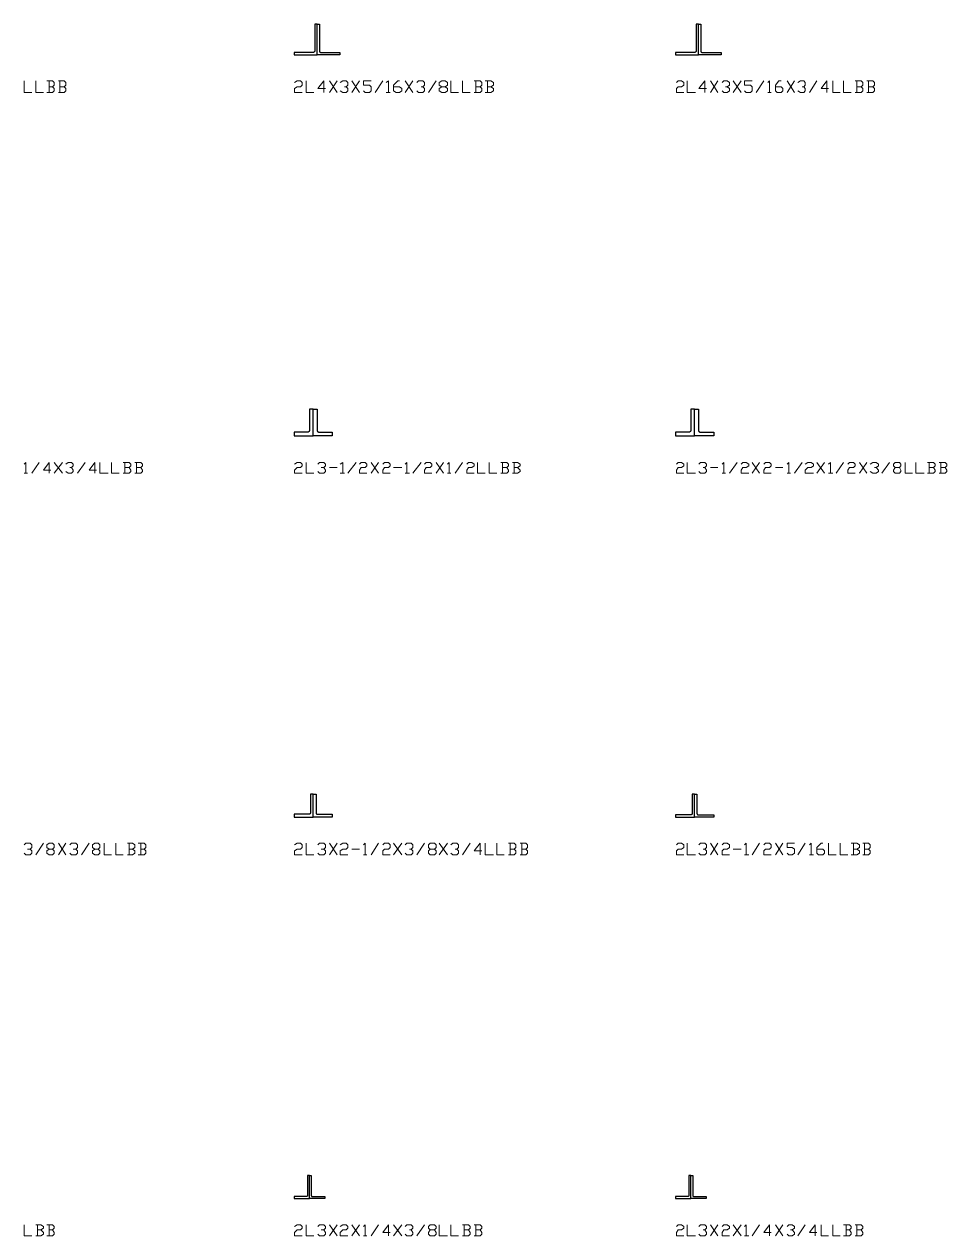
# Model space of a CAD drawing. Header units: inches. Extents: x 0 to 985, y -1555 to 12.
# Drawn here: x 364.6 to 485.6, y -954.9 to -796 of the extents above; entities that cross this region are included whole.
import ezdxf

# ---------------------------------------------------------------- set-up
doc = ezdxf.new("R2010")
doc.units = ezdxf.units.IN
doc.header["$MEASUREMENT"] = 0
doc.layers.add('AISC_STEEL', color=7, linetype='Continuous')

msp = doc.modelspace()

# ---------------------------------------------------------------- linework, layer by layer
at = {"color": 3, "lineweight": 0}
for points in [[(364.61, -803.43), (364.61, -804.96), (365.6, -804.96)], [(366.14, -803.43), (366.14, -804.96), (367.12, -804.96)], [(368.32, -804.19), (368.54, -803.98), (368.54, -803.65), (368.32, -803.43), (367.56, -803.43)], [(367.89, -803.43), (367.89, -804.96)], [(369.85, -804.19), (370.07, -803.98), (370.07, -803.65), (369.85, -803.43), (369.09, -803.43)], [(369.3, -803.43), (369.3, -804.96)], [(400.06, -803.65), (400.38, -803.43), (400.82, -803.43), (401.04, -803.65), (401.04, -803.98), (400.82, -804.19), (400.38, -804.19), (400.06, -804.41), (400.06, -804.96), (401.04, -804.96)], [(401.58, -803.43), (401.58, -804.96), (402.56, -804.96)], [(404.09, -804.41), (403.11, -804.41), (403.87, -803.43), (403.87, -804.96)], [(404.64, -804.96), (405.62, -803.43)], [(404.64, -803.43), (405.62, -804.96)], [(406.05, -803.65), (406.38, -803.43), (406.82, -803.43), (407.04, -803.65), (407.04, -803.98), (406.82, -804.19), (406.6, -804.19)], [(407.58, -804.96), (408.56, -803.43)], [(407.58, -803.43), (408.56, -804.96)], [(409.11, -804.74), (409.33, -804.96), (409.87, -804.96), (410.09, -804.74), (410.09, -804.19), (409.87, -803.98), (409.11, -803.98), (409.11, -803.43), (410.09, -803.43)], [(410.63, -804.96), (411.62, -803.43)], [(412.05, -803.65), (412.38, -803.43), (412.38, -804.96)], [(413.03, -804.19), (413.8, -804.19), (414.12, -804.41), (414.12, -804.74), (413.8, -804.96), (413.36, -804.96), (413.03, -804.74), (413.03, -803.98), (413.58, -803.43), (413.8, -803.43)], [(414.56, -804.96), (415.54, -803.43)], [(414.56, -803.43), (415.54, -804.96)], [(416.09, -803.65), (416.3, -803.43), (416.85, -803.43), (417.07, -803.65), (417.07, -803.98), (416.85, -804.19), (416.63, -804.19)], [(417.61, -804.96), (418.6, -803.43)], [(419.79, -804.19), (420.12, -804.41), (420.12, -804.74), (419.79, -804.96), (419.36, -804.96), (419.03, -804.74), (419.03, -804.41), (419.36, -804.19), (419.79, -804.19), (420.12, -803.98), (420.12, -803.65), (419.79, -803.43), (419.36, -803.43), (419.03, -803.65), (419.03, -803.98), (419.36, -804.19)], [(420.56, -803.43), (420.56, -804.96), (421.54, -804.96)], [(422.08, -803.43), (422.08, -804.96), (423.07, -804.96)], [(424.37, -804.19), (424.59, -803.98), (424.59, -803.65), (424.37, -803.43), (423.61, -803.43)], [(423.83, -803.43), (423.83, -804.96)], [(425.79, -804.19), (426.12, -803.98), (426.12, -803.65), (425.79, -803.43), (425.03, -803.43)], [(425.36, -803.43), (425.36, -804.96)], [(450.11, -803.65), (450.33, -803.43), (450.77, -803.43), (451.09, -803.65), (451.09, -803.98), (450.77, -804.19), (450.33, -804.19), (450.11, -804.41), (450.11, -804.96), (451.09, -804.96)], [(451.53, -803.43), (451.53, -804.96), (452.62, -804.96)], [(454.04, -804.41), (453.06, -804.41), (453.82, -803.43), (453.82, -804.96)], [(454.58, -804.96), (455.56, -803.43)], [(454.58, -803.43), (455.56, -804.96)], [(456.11, -803.65), (456.33, -803.43), (456.76, -803.43), (457.09, -803.65), (457.09, -803.98), (456.76, -804.19), (456.54, -804.19)], [(457.53, -804.96), (458.62, -803.43)], [(457.53, -803.43), (458.62, -804.96)], [(459.05, -804.74), (459.27, -804.96), (459.82, -804.96), (460.03, -804.74), (460.03, -804.19), (459.82, -803.98), (459.05, -803.98), (459.05, -803.43), (460.03, -803.43)], [(460.58, -804.96), (461.56, -803.43)], [(462.11, -803.65), (462.32, -803.43), (462.32, -804.96)], [(463.09, -804.19), (463.85, -804.19), (464.07, -804.41), (464.07, -804.74), (463.85, -804.96), (463.31, -804.96), (463.09, -804.74), (463.09, -803.98), (463.52, -803.43), (463.85, -803.43)], [(464.61, -804.96), (465.6, -803.43)], [(464.61, -803.43), (465.6, -804.96)], [(466.03, -803.65), (466.36, -803.43), (466.8, -803.43), (467.01, -803.65), (467.01, -803.98), (466.8, -804.19), (466.58, -804.19)], [(467.56, -804.96), (468.54, -803.43)], [(470.07, -804.41), (469.09, -804.41), (469.85, -803.43), (469.85, -804.96)], [(470.61, -803.43), (470.61, -804.96), (471.59, -804.96)], [(472.03, -803.43), (472.03, -804.96), (473.01, -804.96)], [(474.32, -804.19), (474.54, -803.98), (474.54, -803.65), (474.32, -803.43), (473.56, -803.43)], [(473.78, -803.43), (473.78, -804.96)], [(475.85, -804.19), (476.07, -803.98), (476.07, -803.65), (475.85, -803.43), (475.08, -803.43)], [(475.3, -803.43), (475.3, -804.96)], [(367.56, -804.96), (368.32, -804.96), (368.54, -804.74), (368.54, -804.41), (368.32, -804.19), (367.89, -804.19)], [(369.09, -804.96), (369.85, -804.96), (370.07, -804.74), (370.07, -804.41), (369.85, -804.19), (369.3, -804.19)], [(406.82, -804.19), (407.04, -804.41), (407.04, -804.74), (406.82, -804.96), (406.38, -804.96), (406.05, -804.74)], [(412.05, -804.96), (412.6, -804.96)], [(416.85, -804.19), (417.07, -804.41), (417.07, -804.74), (416.85, -804.96), (416.3, -804.96), (416.09, -804.74)], [(423.61, -804.96), (424.37, -804.96), (424.59, -804.74), (424.59, -804.41), (424.37, -804.19), (423.83, -804.19)], [(425.03, -804.96), (425.79, -804.96), (426.12, -804.74), (426.12, -804.41), (425.79, -804.19), (425.36, -804.19)], [(456.76, -804.19), (457.09, -804.41), (457.09, -804.74), (456.76, -804.96), (456.33, -804.96), (456.11, -804.74)], [(462.11, -804.96), (462.54, -804.96)], [(466.8, -804.19), (467.01, -804.41), (467.01, -804.74), (466.8, -804.96), (466.36, -804.96), (466.03, -804.74)], [(473.56, -804.96), (474.32, -804.96), (474.54, -804.74), (474.54, -804.41), (474.32, -804.19), (473.78, -804.19)], [(475.08, -804.96), (475.85, -804.96), (476.07, -804.74), (476.07, -804.41), (475.85, -804.19), (475.3, -804.19)], [(364.61, -853.7), (364.83, -853.48), (364.83, -854.9)], [(365.6, -854.9), (366.58, -853.48)], [(368.1, -854.47), (367.12, -854.47), (367.89, -853.48), (367.89, -854.9)], [(368.54, -854.9), (369.63, -853.48)], [(368.54, -853.48), (369.63, -854.9)], [(370.07, -853.7), (370.39, -853.48), (370.83, -853.48), (371.05, -853.7), (371.05, -853.92), (370.83, -854.14), (370.61, -854.14)], [(370.83, -854.14), (371.05, -854.47), (371.05, -854.68), (370.83, -854.9), (370.39, -854.9), (370.07, -854.68)], [(371.59, -854.9), (372.58, -853.48)], [(374.1, -854.47), (373.12, -854.47), (373.88, -853.48), (373.88, -854.9)], [(374.54, -853.48), (374.54, -854.9), (375.63, -854.9)], [(376.07, -853.48), (376.07, -854.9), (377.05, -854.9)], [(378.36, -854.14), (378.57, -853.92), (378.57, -853.7), (378.36, -853.48), (377.59, -853.48)], [(377.59, -854.9), (378.36, -854.9), (378.57, -854.68), (378.57, -854.47), (378.36, -854.14), (377.81, -854.14)], [(377.81, -853.48), (377.81, -854.9)], [(379.88, -854.14), (380.1, -853.92), (380.1, -853.7), (379.88, -853.48), (379.12, -853.48)], [(379.12, -854.9), (379.88, -854.9), (380.1, -854.68), (380.1, -854.47), (379.88, -854.14), (379.34, -854.14)], [(379.34, -853.48), (379.34, -854.9)], [(400.06, -853.7), (400.38, -853.48), (400.82, -853.48), (401.04, -853.7), (401.04, -853.92), (400.82, -854.14), (400.38, -854.14), (400.06, -854.47), (400.06, -854.9), (401.04, -854.9)], [(401.58, -853.48), (401.58, -854.9), (402.56, -854.9)], [(403.11, -853.7), (403.33, -853.48), (403.87, -853.48), (404.09, -853.7), (404.09, -853.92), (403.87, -854.14), (403.55, -854.14)], [(403.87, -854.14), (404.09, -854.47), (404.09, -854.68), (403.87, -854.9), (403.33, -854.9), (403.11, -854.68)], [(404.64, -854.14), (405.62, -854.14)], [(406.05, -853.7), (406.38, -853.48), (406.38, -854.9)], [(407.04, -854.9), (408.13, -853.48)], [(408.56, -853.7), (408.78, -853.48), (409.33, -853.48), (409.54, -853.7), (409.54, -853.92), (409.33, -854.14), (408.78, -854.14), (408.56, -854.47), (408.56, -854.9), (409.54, -854.9)], [(410.09, -854.9), (411.07, -853.48)], [(410.09, -853.48), (411.07, -854.9)], [(411.62, -853.7), (411.83, -853.48), (412.38, -853.48), (412.6, -853.7), (412.6, -853.92), (412.38, -854.14), (411.83, -854.14), (411.62, -854.47), (411.62, -854.9), (412.6, -854.9)], [(413.03, -854.14), (414.12, -854.14)], [(414.56, -853.7), (414.78, -853.48), (414.78, -854.9)], [(415.54, -854.9), (416.63, -853.48)], [(417.07, -853.7), (417.29, -853.48), (417.83, -853.48), (418.05, -853.7), (418.05, -853.92), (417.83, -854.14), (417.29, -854.14), (417.07, -854.47), (417.07, -854.9), (418.05, -854.9)], [(418.6, -854.9), (419.58, -853.48)], [(418.6, -853.48), (419.58, -854.9)], [(420.12, -853.7), (420.34, -853.48), (420.34, -854.9)], [(421.1, -854.9), (422.08, -853.48)], [(422.63, -853.7), (422.85, -853.48), (423.28, -853.48), (423.61, -853.7), (423.61, -853.92), (423.28, -854.14), (422.85, -854.14), (422.63, -854.47), (422.63, -854.9), (423.61, -854.9)], [(424.05, -853.48), (424.05, -854.9), (425.03, -854.9)], [(425.57, -853.48), (425.57, -854.9), (426.56, -854.9)], [(427.86, -854.14), (428.08, -853.92), (428.08, -853.7), (427.86, -853.48), (427.1, -853.48)], [(427.1, -854.9), (427.86, -854.9), (428.08, -854.68), (428.08, -854.47), (427.86, -854.14), (427.32, -854.14)], [(427.32, -853.48), (427.32, -854.9)], [(429.28, -854.14), (429.61, -853.92), (429.61, -853.7), (429.28, -853.48), (428.63, -853.48)], [(428.63, -854.9), (429.28, -854.9), (429.61, -854.68), (429.61, -854.47), (429.28, -854.14), (428.85, -854.14)], [(428.85, -853.48), (428.85, -854.9)], [(450.11, -853.7), (450.33, -853.48), (450.77, -853.48), (451.09, -853.7), (451.09, -853.92), (450.77, -854.14), (450.33, -854.14), (450.11, -854.47), (450.11, -854.9), (451.09, -854.9)], [(451.53, -853.48), (451.53, -854.9), (452.62, -854.9)], [(453.06, -853.7), (453.27, -853.48), (453.82, -853.48), (454.04, -853.7), (454.04, -853.92), (453.82, -854.14), (453.6, -854.14)], [(453.82, -854.14), (454.04, -854.47), (454.04, -854.68), (453.82, -854.9), (453.27, -854.9), (453.06, -854.68)], [(454.58, -854.14), (455.56, -854.14)], [(456.11, -853.7), (456.33, -853.48), (456.33, -854.9)], [(457.09, -854.9), (458.07, -853.48)], [(458.62, -853.7), (458.84, -853.48), (459.27, -853.48), (459.6, -853.7), (459.6, -853.92), (459.27, -854.14), (458.84, -854.14), (458.62, -854.47), (458.62, -854.9), (459.6, -854.9)], [(460.03, -854.9), (461.02, -853.48)], [(460.03, -853.48), (461.02, -854.9)], [(461.56, -853.7), (461.78, -853.48), (462.32, -853.48), (462.54, -853.7), (462.54, -853.92), (462.32, -854.14), (461.78, -854.14), (461.56, -854.47), (461.56, -854.9), (462.54, -854.9)], [(463.09, -854.14), (464.07, -854.14)], [(464.61, -853.7), (464.83, -853.48), (464.83, -854.9)], [(465.6, -854.9), (466.58, -853.48)], [(467.01, -853.7), (467.34, -853.48), (467.78, -853.48), (468.1, -853.7), (468.1, -853.92), (467.78, -854.14), (467.34, -854.14), (467.01, -854.47), (467.01, -854.9), (468.1, -854.9)], [(468.54, -854.9), (469.52, -853.48)], [(468.54, -853.48), (469.52, -854.9)], [(470.07, -853.7), (470.29, -853.48), (470.29, -854.9)], [(471.05, -854.9), (472.03, -853.48)], [(472.58, -853.7), (472.79, -853.48), (473.34, -853.48), (473.56, -853.7), (473.56, -853.92), (473.34, -854.14), (472.79, -854.14), (472.58, -854.47), (472.58, -854.9), (473.56, -854.9)], [(474.1, -854.9), (475.08, -853.48)], [(474.1, -853.48), (475.08, -854.9)], [(475.52, -853.7), (475.85, -853.48), (476.28, -853.48), (476.61, -853.7), (476.61, -853.92), (476.28, -854.14), (476.07, -854.14)], [(476.28, -854.14), (476.61, -854.47), (476.61, -854.68), (476.28, -854.9), (475.85, -854.9), (475.52, -854.68)], [(477.05, -854.9), (478.03, -853.48)], [(479.34, -854.14), (479.55, -854.47), (479.55, -854.68), (479.34, -854.9), (478.79, -854.9), (478.57, -854.68), (478.57, -854.47), (478.79, -854.14), (479.34, -854.14), (479.55, -853.92), (479.55, -853.7), (479.34, -853.48), (478.79, -853.48), (478.57, -853.7), (478.57, -853.92), (478.79, -854.14)], [(480.1, -853.48), (480.1, -854.9), (481.08, -854.9)], [(481.52, -853.48), (481.52, -854.9), (482.61, -854.9)], [(483.81, -854.14), (484.03, -853.92), (484.03, -853.7), (483.81, -853.48), (483.04, -853.48)], [(483.04, -854.9), (483.81, -854.9), (484.03, -854.68), (484.03, -854.47), (483.81, -854.14), (483.26, -854.14)], [(483.26, -853.48), (483.26, -854.9)], [(485.33, -854.14), (485.55, -853.92), (485.55, -853.7), (485.33, -853.48), (484.57, -853.48)], [(484.57, -854.9), (485.33, -854.9), (485.55, -854.68), (485.55, -854.47), (485.33, -854.14), (484.79, -854.14)], [(484.79, -853.48), (484.79, -854.9)], [(364.61, -854.9), (365.05, -854.9)], [(406.05, -854.9), (406.6, -854.9)], [(414.56, -854.9), (415.11, -854.9)], [(420.12, -854.9), (420.56, -854.9)], [(456.11, -854.9), (456.54, -854.9)], [(464.61, -854.9), (465.05, -854.9)], [(470.07, -854.9), (470.61, -854.9)], [(364.61, -903.65), (364.83, -903.43), (365.38, -903.43), (365.6, -903.65), (365.6, -903.98), (365.38, -904.19), (365.05, -904.19)], [(366.14, -904.96), (367.12, -903.43)], [(368.32, -904.19), (368.54, -904.41), (368.54, -904.74), (368.32, -904.96), (367.89, -904.96), (367.56, -904.74), (367.56, -904.41), (367.89, -904.19), (368.32, -904.19), (368.54, -903.98), (368.54, -903.65), (368.32, -903.43), (367.89, -903.43), (367.56, -903.65), (367.56, -903.98), (367.89, -904.19)], [(369.09, -904.96), (370.07, -903.43)], [(369.09, -903.43), (370.07, -904.96)], [(370.61, -903.65), (370.83, -903.43), (371.38, -903.43), (371.59, -903.65), (371.59, -903.98), (371.38, -904.19), (371.05, -904.19)], [(372.14, -904.96), (373.12, -903.43)], [(374.32, -904.19), (374.54, -904.41), (374.54, -904.74), (374.32, -904.96), (373.88, -904.96), (373.56, -904.74), (373.56, -904.41), (373.88, -904.19), (374.32, -904.19), (374.54, -903.98), (374.54, -903.65), (374.32, -903.43), (373.88, -903.43), (373.56, -903.65), (373.56, -903.98), (373.88, -904.19)], [(375.08, -903.43), (375.08, -904.96), (376.07, -904.96)], [(376.61, -903.43), (376.61, -904.96), (377.59, -904.96)], [(378.79, -904.19), (379.12, -903.98), (379.12, -903.65), (378.79, -903.43), (378.14, -903.43)], [(378.36, -903.43), (378.36, -904.96)], [(380.32, -904.19), (380.54, -903.98), (380.54, -903.65), (380.32, -903.43), (379.55, -903.43)], [(379.88, -903.43), (379.88, -904.96)], [(400.06, -903.65), (400.38, -903.43), (400.82, -903.43), (401.04, -903.65), (401.04, -903.98), (400.82, -904.19), (400.38, -904.19), (400.06, -904.41), (400.06, -904.96), (401.04, -904.96)], [(401.58, -903.43), (401.58, -904.96), (402.56, -904.96)], [(403.11, -903.65), (403.33, -903.43), (403.87, -903.43), (404.09, -903.65), (404.09, -903.98), (403.87, -904.19), (403.55, -904.19)], [(404.64, -904.96), (405.62, -903.43)], [(404.64, -903.43), (405.62, -904.96)], [(406.05, -903.65), (406.38, -903.43), (406.82, -903.43), (407.04, -903.65), (407.04, -903.98), (406.82, -904.19), (406.38, -904.19), (406.05, -904.41), (406.05, -904.96), (407.04, -904.96)], [(409.11, -903.65), (409.33, -903.43), (409.33, -904.96)], [(410.09, -904.96), (411.07, -903.43)], [(411.62, -903.65), (411.83, -903.43), (412.38, -903.43), (412.6, -903.65), (412.6, -903.98), (412.38, -904.19), (411.83, -904.19), (411.62, -904.41), (411.62, -904.96), (412.6, -904.96)], [(413.03, -904.96), (414.12, -903.43)], [(413.03, -903.43), (414.12, -904.96)], [(414.56, -903.65), (414.78, -903.43), (415.32, -903.43), (415.54, -903.65), (415.54, -903.98), (415.32, -904.19), (415.11, -904.19)], [(416.09, -904.96), (417.07, -903.43)], [(418.38, -904.19), (418.6, -904.41), (418.6, -904.74), (418.38, -904.96), (417.83, -904.96), (417.61, -904.74), (417.61, -904.41), (417.83, -904.19), (418.38, -904.19), (418.6, -903.98), (418.6, -903.65), (418.38, -903.43), (417.83, -903.43), (417.61, -903.65), (417.61, -903.98), (417.83, -904.19)], [(419.03, -904.96), (420.12, -903.43)], [(419.03, -903.43), (420.12, -904.96)], [(420.56, -903.65), (420.78, -903.43), (421.32, -903.43), (421.54, -903.65), (421.54, -903.98), (421.32, -904.19), (421.1, -904.19)], [(422.08, -904.96), (423.07, -903.43)], [(424.59, -904.41), (423.61, -904.41), (424.37, -903.43), (424.37, -904.96)], [(425.03, -903.43), (425.03, -904.96), (426.12, -904.96)], [(426.56, -903.43), (426.56, -904.96), (427.54, -904.96)], [(428.85, -904.19), (429.06, -903.98), (429.06, -903.65), (428.85, -903.43), (428.08, -903.43)], [(428.3, -903.43), (428.3, -904.96)], [(430.37, -904.19), (430.59, -903.98), (430.59, -903.65), (430.37, -903.43), (429.61, -903.43)], [(429.83, -903.43), (429.83, -904.96)], [(450.11, -903.65), (450.33, -903.43), (450.77, -903.43), (451.09, -903.65), (451.09, -903.98), (450.77, -904.19), (450.33, -904.19), (450.11, -904.41), (450.11, -904.96), (451.09, -904.96)], [(451.53, -903.43), (451.53, -904.96), (452.62, -904.96)], [(453.06, -903.65), (453.27, -903.43), (453.82, -903.43), (454.04, -903.65), (454.04, -903.98), (453.82, -904.19), (453.6, -904.19)], [(454.58, -904.96), (455.56, -903.43)], [(454.58, -903.43), (455.56, -904.96)], [(456.11, -903.65), (456.33, -903.43), (456.76, -903.43), (457.09, -903.65), (457.09, -903.98), (456.76, -904.19), (456.33, -904.19), (456.11, -904.41), (456.11, -904.96), (457.09, -904.96)], [(459.05, -903.65), (459.27, -903.43), (459.27, -904.96)], [(460.03, -904.96), (461.02, -903.43)], [(461.56, -903.65), (461.78, -903.43), (462.32, -903.43), (462.54, -903.65), (462.54, -903.98), (462.32, -904.19), (461.78, -904.19), (461.56, -904.41), (461.56, -904.96), (462.54, -904.96)], [(463.09, -904.96), (464.07, -903.43)], [(463.09, -903.43), (464.07, -904.96)], [(464.61, -904.74), (464.83, -904.96), (465.27, -904.96), (465.6, -904.74), (465.6, -904.19), (465.27, -903.98), (464.61, -903.98), (464.61, -903.43), (465.6, -903.43)], [(466.03, -904.96), (467.01, -903.43)], [(467.56, -903.65), (467.78, -903.43), (467.78, -904.96)], [(468.54, -904.19), (469.3, -904.19), (469.52, -904.41), (469.52, -904.74), (469.3, -904.96), (468.76, -904.96), (468.54, -904.74), (468.54, -903.98), (469.09, -903.43), (469.3, -903.43)], [(470.07, -903.43), (470.07, -904.96), (471.05, -904.96)], [(471.59, -903.43), (471.59, -904.96), (472.58, -904.96)], [(473.78, -904.19), (474.1, -903.98), (474.1, -903.65), (473.78, -903.43), (473.01, -903.43)], [(473.34, -903.43), (473.34, -904.96)], [(475.3, -904.19), (475.52, -903.98), (475.52, -903.65), (475.3, -903.43), (474.54, -903.43)], [(474.76, -903.43), (474.76, -904.96)], [(365.38, -904.19), (365.6, -904.41), (365.6, -904.74), (365.38, -904.96), (364.83, -904.96), (364.61, -904.74)], [(371.38, -904.19), (371.59, -904.41), (371.59, -904.74), (371.38, -904.96), (370.83, -904.96), (370.61, -904.74)], [(378.14, -904.96), (378.79, -904.96), (379.12, -904.74), (379.12, -904.41), (378.79, -904.19), (378.36, -904.19)], [(379.55, -904.96), (380.32, -904.96), (380.54, -904.74), (380.54, -904.41), (380.32, -904.19), (379.88, -904.19)], [(403.87, -904.19), (404.09, -904.41), (404.09, -904.74), (403.87, -904.96), (403.33, -904.96), (403.11, -904.74)], [(407.58, -904.19), (408.56, -904.19)], [(409.11, -904.96), (409.54, -904.96)], [(415.32, -904.19), (415.54, -904.41), (415.54, -904.74), (415.32, -904.96), (414.78, -904.96), (414.56, -904.74)], [(421.32, -904.19), (421.54, -904.41), (421.54, -904.74), (421.32, -904.96), (420.78, -904.96), (420.56, -904.74)], [(428.08, -904.96), (428.85, -904.96), (429.06, -904.74), (429.06, -904.41), (428.85, -904.19), (428.3, -904.19)], [(429.61, -904.96), (430.37, -904.96), (430.59, -904.74), (430.59, -904.41), (430.37, -904.19), (429.83, -904.19)], [(453.82, -904.19), (454.04, -904.41), (454.04, -904.74), (453.82, -904.96), (453.27, -904.96), (453.06, -904.74)], [(457.53, -904.19), (458.62, -904.19)], [(459.05, -904.96), (459.6, -904.96)], [(467.56, -904.96), (468.1, -904.96)], [(473.01, -904.96), (473.78, -904.96), (474.1, -904.74), (474.1, -904.41), (473.78, -904.19), (473.34, -904.19)], [(474.54, -904.96), (475.3, -904.96), (475.52, -904.74), (475.52, -904.41), (475.3, -904.19), (474.76, -904.19)], [(364.61, -953.49), (364.61, -954.9), (365.6, -954.9)], [(366.8, -954.14), (367.12, -953.92), (367.12, -953.7), (366.8, -953.49), (366.14, -953.49)], [(366.14, -954.9), (366.8, -954.9), (367.12, -954.68), (367.12, -954.47), (366.8, -954.14), (366.36, -954.14)], [(366.36, -953.49), (366.36, -954.9)], [(368.32, -954.14), (368.54, -953.92), (368.54, -953.7), (368.32, -953.49), (367.56, -953.49)], [(367.56, -954.9), (368.32, -954.9), (368.54, -954.68), (368.54, -954.47), (368.32, -954.14), (367.89, -954.14)], [(367.89, -953.49), (367.89, -954.9)], [(400.06, -953.7), (400.38, -953.49), (400.82, -953.49), (401.04, -953.7), (401.04, -953.92), (400.82, -954.14), (400.38, -954.14), (400.06, -954.47), (400.06, -954.9), (401.04, -954.9)], [(401.58, -953.49), (401.58, -954.9), (402.56, -954.9)], [(403.11, -953.7), (403.33, -953.49), (403.87, -953.49), (404.09, -953.7), (404.09, -953.92), (403.87, -954.14), (403.55, -954.14)], [(403.87, -954.14), (404.09, -954.47), (404.09, -954.68), (403.87, -954.9), (403.33, -954.9), (403.11, -954.68)], [(404.64, -954.9), (405.62, -953.49)], [(404.64, -953.49), (405.62, -954.9)], [(406.05, -953.7), (406.38, -953.49), (406.82, -953.49), (407.04, -953.7), (407.04, -953.92), (406.82, -954.14), (406.38, -954.14), (406.05, -954.47), (406.05, -954.9), (407.04, -954.9)], [(407.58, -954.9), (408.56, -953.49)], [(407.58, -953.49), (408.56, -954.9)], [(409.11, -953.7), (409.33, -953.49), (409.33, -954.9)], [(409.11, -954.9), (409.54, -954.9)], [(410.09, -954.9), (411.07, -953.49)], [(412.6, -954.47), (411.62, -954.47), (412.38, -953.49), (412.38, -954.9)], [(413.03, -954.9), (414.12, -953.49)], [(413.03, -953.49), (414.12, -954.9)], [(414.56, -953.7), (414.78, -953.49), (415.32, -953.49), (415.54, -953.7), (415.54, -953.92), (415.32, -954.14), (415.11, -954.14)], [(415.32, -954.14), (415.54, -954.47), (415.54, -954.68), (415.32, -954.9), (414.78, -954.9), (414.56, -954.68)], [(416.09, -954.9), (417.07, -953.49)], [(418.38, -954.14), (418.6, -954.47), (418.6, -954.68), (418.38, -954.9), (417.83, -954.9), (417.61, -954.68), (417.61, -954.47), (417.83, -954.14), (418.38, -954.14), (418.6, -953.92), (418.6, -953.7), (418.38, -953.49), (417.83, -953.49), (417.61, -953.7), (417.61, -953.92), (417.83, -954.14)], [(419.03, -953.49), (419.03, -954.9), (420.12, -954.9)], [(420.56, -953.49), (420.56, -954.9), (421.54, -954.9)], [(422.85, -954.14), (423.07, -953.92), (423.07, -953.7), (422.85, -953.49), (422.08, -953.49)], [(422.08, -954.9), (422.85, -954.9), (423.07, -954.68), (423.07, -954.47), (422.85, -954.14), (422.3, -954.14)], [(422.3, -953.49), (422.3, -954.9)], [(424.37, -954.14), (424.59, -953.92), (424.59, -953.7), (424.37, -953.49), (423.61, -953.49)], [(423.61, -954.9), (424.37, -954.9), (424.59, -954.68), (424.59, -954.47), (424.37, -954.14), (423.83, -954.14)], [(423.83, -953.49), (423.83, -954.9)], [(450.11, -953.7), (450.33, -953.49), (450.77, -953.49), (451.09, -953.7), (451.09, -953.92), (450.77, -954.14), (450.33, -954.14), (450.11, -954.47), (450.11, -954.9), (451.09, -954.9)], [(451.53, -953.49), (451.53, -954.9), (452.62, -954.9)], [(453.06, -953.7), (453.27, -953.49), (453.82, -953.49), (454.04, -953.7), (454.04, -953.92), (453.82, -954.14), (453.6, -954.14)], [(453.82, -954.14), (454.04, -954.47), (454.04, -954.68), (453.82, -954.9), (453.27, -954.9), (453.06, -954.68)], [(454.58, -954.9), (455.56, -953.49)], [(454.58, -953.49), (455.56, -954.9)], [(456.11, -953.7), (456.33, -953.49), (456.76, -953.49), (457.09, -953.7), (457.09, -953.92), (456.76, -954.14), (456.33, -954.14), (456.11, -954.47), (456.11, -954.9), (457.09, -954.9)], [(457.53, -954.9), (458.62, -953.49)], [(457.53, -953.49), (458.62, -954.9)], [(459.05, -953.7), (459.27, -953.49), (459.27, -954.9)], [(459.05, -954.9), (459.6, -954.9)], [(460.03, -954.9), (461.02, -953.49)], [(462.54, -954.47), (461.56, -954.47), (462.32, -953.49), (462.32, -954.9)], [(463.09, -954.9), (464.07, -953.49)], [(463.09, -953.49), (464.07, -954.9)], [(464.61, -953.7), (464.83, -953.49), (465.27, -953.49), (465.6, -953.7), (465.6, -953.92), (465.27, -954.14), (465.05, -954.14)], [(465.27, -954.14), (465.6, -954.47), (465.6, -954.68), (465.27, -954.9), (464.83, -954.9), (464.61, -954.68)], [(466.03, -954.9), (467.01, -953.49)], [(468.54, -954.47), (467.56, -954.47), (468.32, -953.49), (468.32, -954.9)], [(469.09, -953.49), (469.09, -954.9), (470.07, -954.9)], [(470.61, -953.49), (470.61, -954.9), (471.59, -954.9)], [(472.79, -954.14), (473.01, -953.92), (473.01, -953.7), (472.79, -953.49), (472.03, -953.49)], [(472.03, -954.9), (472.79, -954.9), (473.01, -954.68), (473.01, -954.47), (472.79, -954.14), (472.36, -954.14)], [(472.36, -953.49), (472.36, -954.9)], [(474.32, -954.14), (474.54, -953.92), (474.54, -953.7), (474.32, -953.49), (473.56, -953.49)], [(473.56, -954.9), (474.32, -954.9), (474.54, -954.68), (474.54, -954.47), (474.32, -954.14), (473.78, -954.14)], [(473.78, -953.49), (473.78, -954.9)]]:
    msp.add_lwpolyline(points, dxfattribs=at)
at = {"layer": 'AISC_STEEL'}
for points in [[(400, -800), (403, -800), (403, -796), (402.69, -796), (402.69, -799.53), (402.69, -799.55), (402.68, -799.57), (402.68, -799.59), (402.67, -799.61), (402.65, -799.63), (402.64, -799.64), (402.63, -799.65), (402.61, -799.67), (402.59, -799.68), (402.57, -799.68), (402.55, -799.69), (402.53, -799.69), (400, -799.69)], [(406, -800), (403, -800), (403, -796), (403.31, -796), (403.31, -799.53), (403.31, -799.55), (403.32, -799.57), (403.32, -799.59), (403.33, -799.61), (403.35, -799.63), (403.36, -799.64), (403.37, -799.65), (403.39, -799.67), (403.41, -799.68), (403.43, -799.68), (403.45, -799.69), (403.47, -799.69), (406, -799.69)], [(450, -800), (453, -800), (453, -796), (452.69, -796), (452.69, -799.53), (452.69, -799.55), (452.68, -799.57), (452.68, -799.59), (452.67, -799.61), (452.65, -799.63), (452.64, -799.64), (452.63, -799.65), (452.61, -799.67), (452.59, -799.68), (452.57, -799.68), (452.55, -799.69), (452.53, -799.69), (450, -799.69)], [(456, -800), (453, -800), (453, -796), (453.31, -796), (453.31, -799.53), (453.31, -799.55), (453.32, -799.57), (453.32, -799.59), (453.33, -799.61), (453.35, -799.63), (453.36, -799.64), (453.37, -799.65), (453.39, -799.67), (453.41, -799.68), (453.43, -799.68), (453.45, -799.69), (453.47, -799.69), (456, -799.69)], [(400, -850), (402.5, -850), (402.5, -846.5), (402, -846.5), (402, -849.25), (402, -849.28), (401.99, -849.31), (401.99, -849.33), (401.98, -849.36), (401.96, -849.38), (401.95, -849.41), (401.93, -849.43), (401.91, -849.45), (401.88, -849.46), (401.86, -849.48), (401.83, -849.49), (401.81, -849.49), (401.78, -849.5), (401.75, -849.5), (400, -849.5)], [(405, -850), (402.5, -850), (402.5, -846.5), (403, -846.5), (403, -849.25), (403, -849.28), (403.01, -849.31), (403.01, -849.33), (403.02, -849.36), (403.04, -849.38), (403.05, -849.41), (403.07, -849.43), (403.09, -849.45), (403.12, -849.46), (403.14, -849.48), (403.17, -849.49), (403.19, -849.49), (403.22, -849.5), (403.25, -849.5), (405, -849.5)], [(450, -850), (452.5, -850), (452.5, -846.5), (452, -846.5), (452, -849.25), (452, -849.28), (451.99, -849.31), (451.99, -849.33), (451.98, -849.36), (451.96, -849.38), (451.95, -849.41), (451.93, -849.43), (451.91, -849.45), (451.88, -849.46), (451.86, -849.48), (451.83, -849.49), (451.81, -849.49), (451.78, -849.5), (451.75, -849.5), (450, -849.5)], [(455, -850), (452.5, -850), (452.5, -846.5), (453, -846.5), (453, -849.25), (453, -849.28), (453.01, -849.31), (453.01, -849.33), (453.02, -849.36), (453.04, -849.38), (453.05, -849.41), (453.07, -849.43), (453.09, -849.45), (453.12, -849.46), (453.14, -849.48), (453.17, -849.49), (453.19, -849.49), (453.22, -849.5), (453.25, -849.5), (455, -849.5)], [(400, -900), (402.5, -900), (402.5, -897), (402.12, -897), (402.12, -899.44), (402.12, -899.46), (402.12, -899.49), (402.11, -899.51), (402.1, -899.53), (402.09, -899.55), (402.07, -899.57), (402.05, -899.59), (402.03, -899.6), (402.01, -899.61), (401.99, -899.62), (401.96, -899.62), (401.94, -899.62), (400, -899.62)], [(405, -900), (402.5, -900), (402.5, -897), (402.88, -897), (402.88, -899.44), (402.88, -899.46), (402.88, -899.49), (402.89, -899.51), (402.9, -899.53), (402.91, -899.55), (402.93, -899.57), (402.95, -899.59), (402.97, -899.6), (402.99, -899.61), (403.01, -899.62), (403.04, -899.62), (403.06, -899.62), (405, -899.62)], [(450, -900), (452.5, -900), (452.5, -897), (452.19, -897), (452.19, -899.53), (452.19, -899.55), (452.18, -899.57), (452.18, -899.59), (452.17, -899.61), (452.15, -899.63), (452.14, -899.64), (452.13, -899.65), (452.11, -899.67), (452.09, -899.68), (452.07, -899.68), (452.05, -899.69), (452.03, -899.69), (450, -899.69)], [(455, -900), (452.5, -900), (452.5, -897), (452.81, -897), (452.81, -899.53), (452.81, -899.55), (452.82, -899.57), (452.82, -899.59), (452.83, -899.61), (452.85, -899.63), (452.86, -899.64), (452.87, -899.65), (452.89, -899.67), (452.91, -899.68), (452.93, -899.68), (452.95, -899.69), (452.97, -899.69), (455, -899.69)], [(400, -950), (402, -950), (402, -947), (401.75, -947), (401.75, -949.62), (401.75, -949.64), (401.75, -949.66), (401.74, -949.67), (401.73, -949.69), (401.72, -949.7), (401.71, -949.71), (401.7, -949.72), (401.69, -949.73), (401.67, -949.74), (401.66, -949.75), (401.64, -949.75), (401.62, -949.75), (400, -949.75)], [(404, -950), (402, -950), (402, -947), (402.25, -947), (402.25, -949.62), (402.25, -949.64), (402.25, -949.66), (402.26, -949.67), (402.27, -949.69), (402.28, -949.7), (402.29, -949.71), (402.3, -949.72), (402.31, -949.73), (402.33, -949.74), (402.34, -949.75), (402.36, -949.75), (402.37, -949.75), (404, -949.75)], [(450, -950), (452, -950), (452, -947), (451.75, -947), (451.75, -949.62), (451.75, -949.64), (451.75, -949.66), (451.74, -949.67), (451.73, -949.69), (451.72, -949.7), (451.71, -949.71), (451.7, -949.72), (451.69, -949.73), (451.67, -949.74), (451.66, -949.75), (451.64, -949.75), (451.62, -949.75), (450, -949.75)], [(454, -950), (452, -950), (452, -947), (452.25, -947), (452.25, -949.62), (452.25, -949.64), (452.25, -949.66), (452.26, -949.67), (452.27, -949.69), (452.28, -949.7), (452.29, -949.71), (452.3, -949.72), (452.31, -949.73), (452.33, -949.74), (452.34, -949.75), (452.36, -949.75), (452.37, -949.75), (454, -949.75)]]:
    msp.add_lwpolyline(points, close=True, dxfattribs=at)

doc.saveas('drawing.dxf')
